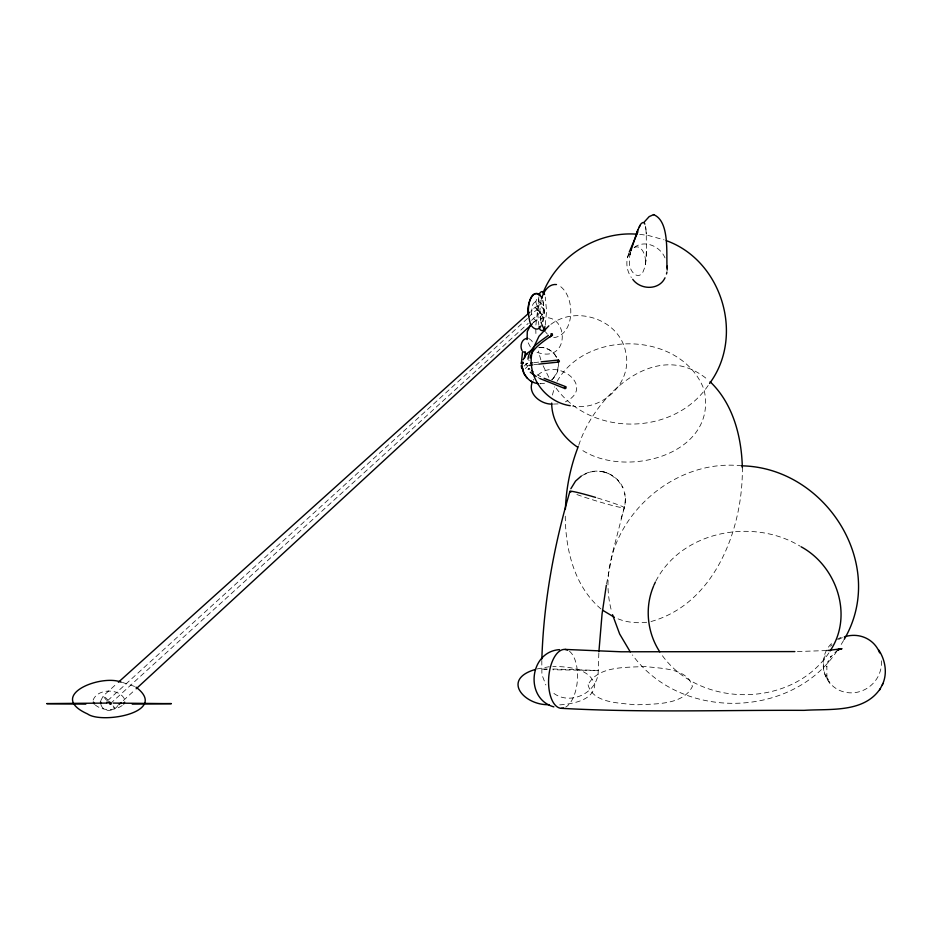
<?xml version="1.0" encoding="UTF-8"?>
<svg xmlns="http://www.w3.org/2000/svg" width="932" height="932" viewBox="0 0 932 932"><rect width="100%" height="100%" fill="white"/><g stroke="black" fill="none" stroke-linecap="round" stroke-linejoin="round"><path stroke-width="0.7" stroke-dasharray="4.66 3.5" d="M541.807 660.438L541.9 674.663L545.896 684.997M598.845 653.122L598.204 670.469C598.74 693.257 568.101 707.353 551.348 691.299M630.358 252.875L629.438 257.593A89.95 47.206 9.4 0 0 629.438 262.847C628.925 269.208 636.346 280.59 642.498 272.983C648.229 261.275 646.027 247.225 646.319 234.526M646.109 255.822L646.237 253.597M646.237 253.434L646.354 251.279M535.9 325.023L537.403 311.917L540.176 300.815M645.783 260.261L645.352 264.746A89.95 47.206 9.4 0 0 645.352 259.492C645.27 253.912 640.517 243.473 633.678 247.9M93.153 700.095C97.487 688.096 120.566 688.096 124.911 700.095M606.569 583.875L612.872 551.534L624.929 505.074L625.395 497.618L623.962 490.453M538.836 297.063L537.508 311.113L538.836 325.152M545.255 325.152L546.583 311.113L545.255 297.063M552.408 395.04L554.68 386.803M628.844 253.399C625.512 261.205 626.386 270.56 631.337 277.48M630.533 252.211L629.869 254.96L630.615 252.467M541.154 300.069L539.779 311.113L540.851 320.934M100.796 700.654L103.301 695.843L116.232 684.158M542.855 321.622L544.323 311.113L542.797 300.407M621.12 518.542C623.496 510.398 626.945 501.812 624.755 493.203M542.797 321.82L544.3 312.348L543.251 302.015M528.025 369.305L528.992 368.559L529.982 369.328M627.586 257.43L629.065 253.62M578.737 445.31C594.453 395.809 656.967 336.079 708.413 380.233M655.848 581.09C682.014 530.599 753.301 517.703 800.11 546.164M557.115 381.328C586.997 328.67 681.991 331.477 704.021 389.564C719.003 454.967 623.997 479.759 580.228 448.875M843.6 640.459L839.814 646.761M533.302 380.105L533.803 379.336M528.071 369.165L529.76 368.886M828.898 652.866C791.874 708.273 698.72 708.669 661.044 653.775M837.076 650.886C791.885 719.12 680.383 721.077 632.444 654.905M524.157 366.02L527.605 363.142M525.904 364.051L526.382 363.445M708.169 385.475C673.65 436.491 590.014 437.05 554.878 386.442M527.78 366.066L525.38 368.524M831.426 643.628C820.859 653.996 820.475 671.89 829.876 683.109L827.162 678.053L828.198 680.08L826.614 674.756L826.882 676.527L826.87 666.019L826.707 666.799L828.28 661.44L827.896 662.151L831.006 656.291L830.61 657.037L836.54 651.06M552.501 379.091L551.779 379.697C556.66 375.806 559.235 369.293 558.338 363.13M553.189 378.439L557.499 371.553L558.431 363.923M533.512 322.74C536.809 318.919 547.177 314.049 542.412 307.677C538.684 303.716 533.442 308.084 530.89 311.23M117.968 705.489C114.088 711.57 103.743 712.654 101.029 705M123.327 700.573L135.093 689.785M107.658 700.619L527.605 318.395M528.677 317.416C529.19 315.843 542.517 303.191 540.012 312.616L529.283 322.402M110.407 703.648L528.199 323.381M528.456 368.734L528.269 368.862M532.953 322.39C567.774 299.848 574.881 366.742 536.051 351.947M122.209 705.512C114.543 711.023 102.73 711.023 95.332 705.035M537.915 375.118C556.87 357.003 595.932 386.652 565.398 401.867M529.283 360.311L528.712 360.311M634.284 247.376C644.839 239.349 660.404 246.479 665.017 257.908M550.835 324.383C576.896 304.741 620.258 319.956 625.815 352.797C632.548 382.889 602.13 411.49 572.458 405.979M836.645 639.492L843.192 636.346M582.185 475.425L590.387 471.965L596.445 471.173M584.76 474.015C599.381 466.326 619.093 474.644 623.951 490.383M536.797 669.013L549.216 666.706M650.979 621.539C715.007 603.819 743.119 528.432 742.338 467.678M544.556 383.262L540.35 383.751L543.647 383.448M534.013 362.665L538.964 362.07M534.013 364.703L538.976 364.109M558.093 403.906L551.93 404.115M646.715 622.25C636.183 623.496 625.186 622.296 615.528 617.765M559.701 704.895C572.353 703.858 593.335 700.713 594.791 684.822C589.874 668.058 567.227 666.531 552.781 666.462M826.544 650.571L796.103 651.573M538.719 347.508C546.525 346.692 554.447 351.574 557.231 358.913M539.5 347.45C546.979 347.007 554.365 351.714 557.138 358.669M639.678 234.316L648.497 235.516L664.038 239.815M547.154 668.966L541.492 669.118L547.142 669.537M552.862 669.001L598.227 670.446L552.851 669.77M741.721 465.837C664.33 457.076 590.212 534.747 611.753 611.893M553.725 337.675C575.836 334.751 575.65 293.895 557.884 284.877M599.381 471.254L603.121 471.813M122.395 682.41L134.709 686.453M603.365 471.883L604.553 472.209M604.239 472.116L608.107 473.386M604.414 472.163L606.243 472.722M604.903 472.303L605.917 472.617M529.015 338.654L531.706 340.681L533.209 343.745M537.298 309.599L540.024 312.593L537.275 309.657M610.786 474.679L618.033 480.399L622.879 487.739M540.7 376.668L537.31 374.815M538.055 377.553L539.989 378.578M601 608.969C573.623 585.774 564.92 547.527 565.281 513.124M547.387 334.157L545.441 331.815M530.32 346.937L527.594 341.625M548.785 377.297L542.96 365.461M540.875 359.95L538.323 351.061M542.75 300.29L543.018 301.141M645.445 226.126L645.783 228.119M645.876 228.853L646.4 236.076M645.725 227.606L645.958 229.447M646.226 232.674L646.295 234.095M535.807 329.276L535.9 333.516M113.133 705.943A8.516 0.617 47.7 0 1 111.735 705.885M106.597 700.328A8.516 0.617 47.7 0 1 103.312 695.831A8.516 0.617 47.7 0 1 107.856 699.955M881.404 660.8A29.509 28.216 -39.8 0 1 847.339 692.604A29.509 28.216 -39.8 0 1 826.113 653.32M830.575 646.249A29.509 28.216 -39.8 0 1 831.985 644.688M838.59 639.503A29.509 28.216 -39.8 0 1 842.353 637.639M569.464 651.258A29.509 14.399 -86.3 0 1 577.409 679.917A29.509 14.399 -86.3 0 1 565.701 707.132M527.722 365.589A1.363 0.979 35.9 0 1 526.044 364.121A1.363 0.979 35.9 0 1 527.722 363.573M597.552 498.014A28.379 1.584 16.8 0 1 621.178 507.556A28.379 1.584 16.8 0 1 575.079 493.855M535.807 301.677C539.43 317.125 540.548 287.872 535.807 301.677M531.857 310.193C529.667 322.029 543.531 325.524 543.158 312.034C545.36 300.197 531.485 296.702 531.857 310.193M588.069 684.822C592.857 703.613 620.199 702.74 635.542 704.895C653.914 703.648 682.457 705.815 692.394 686.534C687.595 667.743 660.264 668.605 644.921 666.462C626.537 667.708 598.006 665.541 588.069 684.822M535.201 307.339L542.086 314.888L535.236 307.327"/><path stroke-width="1.4" d="M667.196 270.059C665.867 255.857 670.434 221.035 653.448 214.605M541.853 658.994C543.659 602.165 553.911 545.791 569.941 491.315M565.409 509.012C566.213 487.692 570.5 466.478 578.248 446.591M598.903 651.678L602.072 613.885L606.336 585.226M527.99 359.204C528.922 347.951 540.199 341.473 548.377 335.392M521.396 363.189L522.537 351.842L525.182 352.098M524.669 357.783L525.24 352.11M530.11 357.958C531.24 349.826 541.772 342.417 549.729 336.918M532.522 350.677C525.718 375.608 545.173 402.193 570.268 405.7M666.497 273.985L666.939 272.016M631.185 249.601L630.859 250.836L637.29 231.264M882.289 684.869C887.718 673.719 885.4 660.147 878.748 650.023M539.185 295.689C539.011 291.588 543.938 289.409 544.533 294.489M544.905 326.526C544.894 331.955 539.209 331.955 539.185 326.526M541.492 298.857C543.426 292.112 548.331 283.666 556.474 284.54M533.104 348.556L539.034 336.207L548.89 325.804M629.263 252.059L637.966 231.684M523.155 359.752L526.242 354.148M653.542 586.228C644.513 607.408 647.204 632.758 659.821 651.911M124.643 702.099L123.653 703.986M532.475 381.677C527.093 393.665 540.828 404.325 551.93 404.115M542.96 293.079C557.546 256.125 597.144 231.066 636.836 234.188M637.663 230.39L639.503 226.523M636.975 231.986L637.954 229.715M570.862 488.718L575.533 481.11L581.382 475.972M653.949 585.191L655.371 582.116M844.206 639.399C887.928 564.699 825.437 467.34 741.721 465.837M561.379 708.332C642.183 712.794 723.174 709.998 804.048 710.359C829.76 708.611 863.801 713.26 880.309 688.608M879.575 689.995L883.035 683.459M639.818 225.928C640.319 223.762 643.907 220.476 644.862 224.134M639.224 227.024L640.063 225.474M665.017 277.794C659.122 290.539 640.412 289.98 632.735 279.32M524.495 356.723L526.196 354.218L527.291 354.242M830.074 650.967C853.735 616.005 836.889 566.213 801.089 546.769M540.921 326.002C537.671 332.782 530.273 327.097 529.9 321.622M709.555 383.46C744.878 336.021 721.951 260.482 666.24 240.619M643.907 222.422L649.173 216.608L653.786 214.558M552.431 335.194L552.327 333.842L551.103 333.656L551.01 335.089L552.431 335.194L549.414 337.104L552.187 335.392M530.89 324.499L527.291 331.594L527.069 339.574M526.86 353.438L533.663 348.708M532.452 323.719L136.165 688.795M119.04 704.499L121.183 702.542M118.387 682.212L529.819 312.197M529.609 365.274L528.922 365.472M837.414 650.326L838.392 649.627M838.625 649.79L841.118 648.602L837.181 649.814L842.015 648.695L827.709 650.501M535.119 669.526C500.764 679.626 524.879 705.862 549.216 704.65M558.361 360.043L557.604 361.197L558.652 362.059L559.421 361.057L558.489 360.032L541.166 361.826M559.468 649.639C529.038 651.678 524.506 698.93 553.864 706.875M171.208 703.66L113.215 703.077M530.844 363.096L532.766 362.816M530.844 365.146L532.766 364.866M538.976 364.109L558.652 362.059M46.728 703.59L106.959 703.077M794.868 651.584L621.073 651.783L565.048 649.418M132.216 704.126L171.395 703.59M46.915 703.66L85.837 704.126M527.85 338.386C521.803 338.141 519.508 346.087 522.071 350.642M521.431 363.189L523.318 363.375M538.719 383.681C529.609 383.064 521.99 374.699 522.188 365.589M121.276 682.224C101.46 673.848 46.029 695.365 87.62 713.97C101.821 724.35 169.589 712.374 136.002 687.14M565.642 386.64L564.489 387.328L564.99 388.586L566.12 387.968L565.759 386.698L544.078 378.322M522.899 369.154L521.629 367.895L521.256 365.682M565.095 388.609L539.989 378.578M614.281 617.229L602.771 610.32M532.789 382.108L530.401 380.792M536.25 376.516L530.308 372.264M577.199 446.894C562.742 437.155 551.593 420.938 551.697 403.055M531.729 370.785L532.871 371.763M710.137 381.747C733.123 403.719 741.627 436.817 742.338 467.678M527.5 378.427L524.005 373.522L522.258 367.196M108.916 702.239L110.372 703.648L109.335 702.25M541.853 297.96C533.85 283.736 525.473 306.861 528.561 314.41M540.024 294.978C529.306 288.291 527.314 309.109 528.747 316.193M630.253 651.887L619.652 633.993L612.51 614.666M94.4 703.986L93.41 702.099M544.836 330.918L541.865 324.546M107.133 702.879L106.994 702.041M541.154 322.157L541.492 323.357M529.644 320.771L528.875 317.125M100.54 701.726L100.866 703.916M667.196 266.168L667.277 268.125M110.197 704.312A8.516 0.617 47.7 0 1 108.159 702.099M109.894 702.169A8.516 0.617 47.7 0 1 111.456 703.94M844.31 636.906A29.509 28.216 -39.8 0 1 879.645 652.889M563.65 708.029A29.509 14.399 -86.3 0 1 548.692 677.809A29.509 14.399 -86.3 0 1 567.541 650.082M522.374 364.284A1.363 1.014 5.8 0 1 521.477 362.909A1.363 1.014 5.8 0 1 523.318 362.42M570.908 492.073A28.379 1.584 16.8 0 1 595.618 497.432"/></g></svg>
